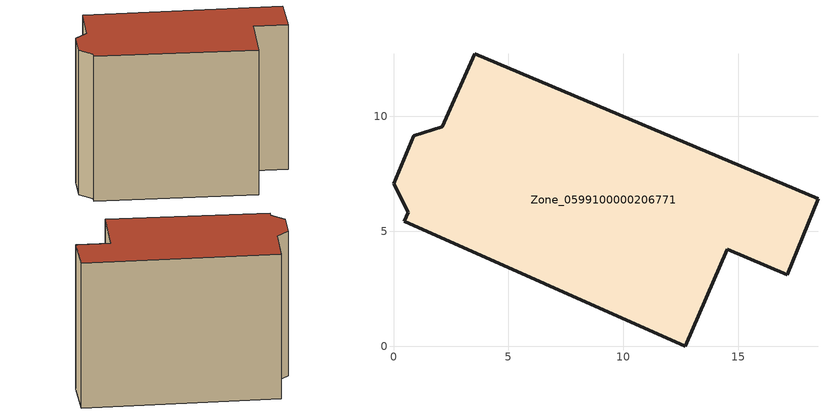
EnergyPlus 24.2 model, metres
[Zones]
Zone_0599100000206771
 floor ground (C_G): 3.53,12.73 18.46,6.42 17.12,3.11 14.52,4.23 12.68,0 0.46,5.44 0.65,5.83 0,7.07 0.88,9.16 2.12,9.56 z0
 wall outside (C_F): 12.68,0 14.52,4.23 17.12,3.11 18.46,6.42 3.53,12.73 2.12,9.56 0.88,9.16 0,7.07 0.65,5.83 0.46,5.44 12.68,0 z0:12.87
 roof outside (C_R): 0.46,5.44 12.68,0 14.52,4.23 17.12,3.11 18.46,6.42 3.53,12.73 2.12,9.56 0.88,9.16 0,7.07 0.65,5.83 z12.87
[BUILDING]
Pand.0599100000206771: North Axis=0; Terrain=City; Loads Convergence Tolerance Value=0.04; Temperature Convergence Tolerance Value=0.4; Solar Distribution=FullExterior; Maximum Number of Warmup Days=25; Minimum Number of Warmup Days=1
[Site:Location]
Rotterdam.The.Hague.AP_ZH_NLD Design_Conditions: Latitude=51.96; Longitude=4.45; Time Zone=1; Elevation=-4.5
[SITE:GROUNDTEMPERATURE:BUILDINGSURFACE]
18, 18, 18, 18, 18, 18, 18, 18, 18, 18, 18, 18
[MATERIAL] Thermal Absorptance=0.9; Solar Absorptance=0.7; Visible Absorptance=0.7
Name | Roughness | Thickness | Conductivity | Density | Specific Heat
G.TI.1946 | MediumSmooth | 0.15 | 1 | 540 | 1210
F.TI.1946 | Rough | 0.3 | 0.857143 | 1920 | 840
R.TI.1946 | MediumRough | 0.2 | 0.1 | 1500 | 1000
[CONSTRUCTION]
C_G: G.TI.1946
C_F: F.TI.1946
C_R: R.TI.1946
[ZONE]
Zone_0599100000206771: Type=1; Multiplier=1; Ceiling Height=Autocalculate; Volume=Autocalculate; Floor Area=autocalculate; Part of Total Floor Area=Yes
[ZONEINFILTRATION:DESIGNFLOWRATE]
Infil_Zone_0599100000206771: Zone or ZoneList or Space or SpaceList=Zone_0599100000206771; Schedule=AlwaysOn; Design Flow Rate Calculation Method=Flow/Area; Flow Rate per Floor Area=0.003; Constant Term Coefficient=1; Temperature Term Coefficient=0; Velocity Term Coefficient=0; Velocity Squared Term Coefficient=0
[HVACTEMPLATE:ZONE:IDEALLOADSAIRSYSTEM]
Zone_0599100000206771: Maximum Heating Supply Air Temperature=50; Minimum Cooling Supply Air Temperature=13; Maximum Heating Supply Air Humidity Ratio=0.0156; Minimum Cooling Supply Air Humidity Ratio=0.0077; Heating Limit=NoLimit; Cooling Limit=NoLimit; Dehumidification Control Type=ConstantSensibleHeatRatio; Cooling Sensible Heat Ratio=0.7; Dehumidification Setpoint=60; Humidification Control Type=None; Humidification Setpoint=30; Outdoor Air Method=None; Outdoor Air Flow Rate per Person=0.00944; Outdoor Air Flow Rate per Zone Floor Area=0; Outdoor Air Flow Rate per Zone=0; Demand Controlled Ventilation Type=None; Outdoor Air Economizer Type=NoEconomizer; Heat Recovery Type=None; Sensible Heat Recovery Effectiveness=0.7; Latent Heat Recovery Effectiveness=0.65
[ZONECONTROL:THERMOSTAT]
ThermostatControl_Zone_0599100000206771: Zone or ZoneList=Zone_0599100000206771; Control Type Schedule=DualSetpointControlType; Control 1=Thermostat_Zone_0599100000206771; Temperature Difference Between Cutout And Setpoint=0
[THERMOSTATSETPOINT:DUALSETPOINT]
Thermostat_Zone_0599100000206771: Heating Setpoint Temperature Schedule=HeatingSetpoint_Zone_0599100000206771; Cooling Setpoint Temperature Schedule=CoolingSetpoint_Zone_0599100000206771
[SCHEDULE:COMPACT]
HeatingSetpoint_Zone_0599100000206771: Through: 12/31, For: AllDays, Until: 24:00, 21
CoolingSetpoint_Zone_0599100000206771: Through: 12/31, For: AllDays, Until: 24:00, 24
DualSetpointControlType: Through: 12/31, For: AllDays, Until: 24:00, 4
AlwaysOn: Through: 12/31, For: AllDays, Until: 24:00, 1
